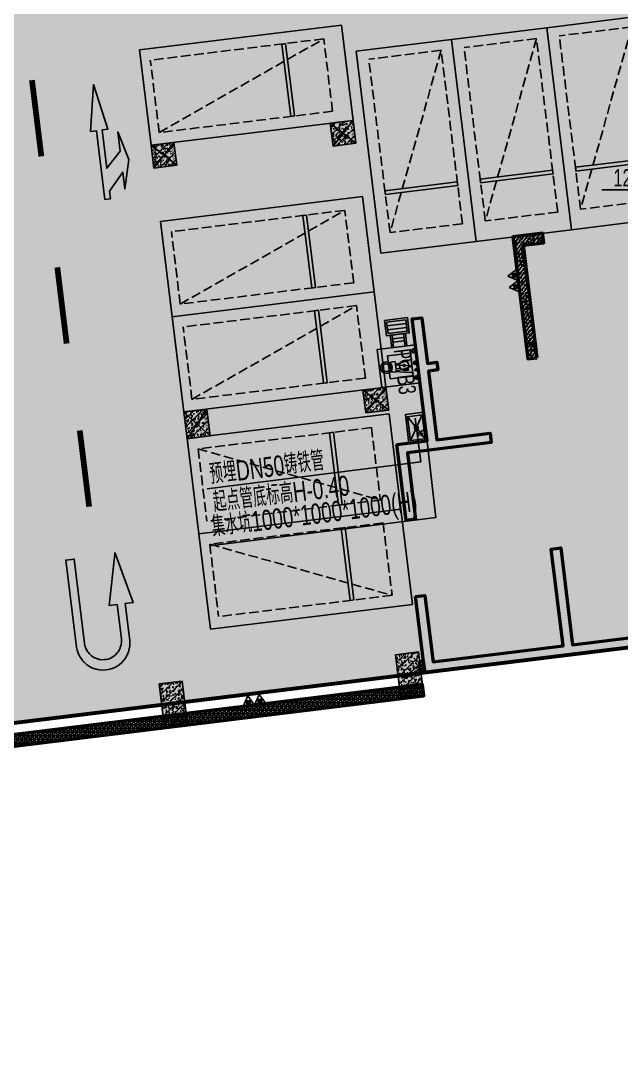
# Model space of a CAD drawing. Extents: x -1338203 to 1886333, y -530034 to 1031844.
# Drawn here: x 831857 to 847502, y -479195 to -452276 of the extents above; entities that cross this region are included whole.
import ezdxf
from ezdxf.enums import TextEntityAlignment as Align

# ---------------------------------------------------------------- set-up
doc = ezdxf.new("R2010")
doc.units = 0
doc.header["$LTSCALE"] = 1000
doc.header["$MEASUREMENT"] = 0
doc.linetypes.add('A-001-平面B2$0$__DASH', pattern=[0.35, 0.25, -0.1])
doc.linetypes.add('负二层集水坑及排水沟$0$负二层集水坑及排水沟$0$CONTINOUS', pattern=[0])
for name, color, linetype in [('0P-EQUIP-CW', 7, 'Continuous'), ('0P-VPIPE-CW', 3, 'Continuous'), ('A-FIRE', 7, 'Continuous'), ('p-a-regular', 5, 'Continuous'), ('S-03-墙柱B2_B1(QB)$0$0S-CW-HATCH', 251, 'Continuous'), ('S-03-墙柱B2_B1(QB)$0$0S-CW-HATCH-UP', 251, 'Continuous'), ('S001南区墙柱$0$0S-CW-HATCH', 251, 'Continuous'), ('S001南区墙柱$0$0S-CW-HATCH-UP', 251, 'Continuous'), ('S001南区墙柱$0$0S-F-WALL-HATCH', 251, 'Continuous'), ('S001南区墙柱$0$0S-F-WALL-HATCH-UP', 251, 'Continuous'), ('S001南区墙柱$0$S001-墙柱B1_1$0$0S-CC-LINE', 52, 'Continuous'), ('S001南区墙柱$0$S001地下一墙柱$0$0S-CC-LINE', 52, 'Continuous'), ('S001南区墙柱$0$S001地下一墙柱$0$0S-CW-HATCH-UP', 251, 'Continuous'), ('中心线', 42, 'Continuous'), ('地面指向箭头', 7, 'Continuous'), ('负二层消火栓$0$负二层消火栓$0$0P-DIM-FH', 3, 'Continuous'), ('负二层消火栓$0$负二层消火栓$1$0P-EQUIP-FH', 7, 'Continuous'), ('负二层集水坑及排水沟$0$负二层集水坑及排水沟$0$0P-A-LEAD', 3, 'Continuous'), ('负二层集水坑及排水沟$0$负二层集水坑及排水沟$0$P001-预留预埋-B1$0$0A-O-FIXT', 6, 'Continuous'), ('负二层集水坑及排水沟$0$负二层集水坑及排水沟$0$P001-预留预埋-B1$0$0P-EQUIP-WW', 7, 'Continuous'), ('负二层集水坑及排水沟$0$负二层集水坑及排水沟$0$P001-预留预埋-B1$0$A-001-平面B1$0$0A-A-HATH', 8, 'Continuous'), ('负二层集水坑及排水沟$0$负二层集水坑及排水沟$0$P001-预留预埋-B1$0$A-001-平面B1$0$0A-P-ROOF-DRAN', 190, 'Continuous'), ('负二层集水坑及排水沟$0$负二层集水坑及排水沟$0$P001-预留预埋-B1$0$P001-预留预埋-B1$0$0P-EQUIP-WW', 7, 'Continuous'), ('负二层集水坑及排水沟$0$负二层集水坑及排水沟$0$给排水设备', 7, '负二层集水坑及排水沟$0$负二层集水坑及排水沟$0$CONTINOUS')]:
    doc.layers.add(name, color=color, linetype=linetype)
doc.layers.add('p-a-regular-narrow', color=7, linetype='Continuous', true_color=0x9600ff)
doc.layers.add('p-a-wall', color=7, linetype='Continuous', lineweight=50)
doc.layers.add('S-03-墙柱B2_B1(QB)$0$0S-CW-LINE', color=7, linetype='Continuous', lineweight=50)
doc.layers.add('p-h-walkable', color=7, linetype='Continuous', lineweight=70, true_color=0xf0f0f0)
doc.layers.add('S001南区墙柱$0$S001-墙柱B1_1$0$0S-A-TIPS', color=10, linetype='Continuous', plot=False)
doc.styles.add('S001南区墙柱$0$S001-墙柱B1_1$0$AAD-S', font='aad-s.shx', dxfattribs={"width": 0.7, "bigfont": 'aad-hztxt.shx'})
doc.styles.add('负二层消火栓$0$负二层消火栓$0$AAD-S', font='aad-s.shx', dxfattribs={"width": 0.7, "bigfont": 'aad-hztxt.shx'})
doc.styles.add('负二层集水坑及排水沟$0$负二层集水坑及排水沟$0$AAD-TXT', font='AAD-TXT.shx', dxfattribs={"width": 0.7, "height": 3, "bigfont": 'AAD-HZTXT.shx'})
doc.styles.add('负二层集水坑及排水沟$0$负二层集水坑及排水沟$0$P001-预留预埋-B1$0$P001-预留预埋-B1$0$AAD-TXT', font='AAD-TXT.shx', dxfattribs={"width": 0.7, "height": 3, "bigfont": 'AAD-HZTXT.shx'})
pattern_1 = [(52.0005, (852771.86, -465668.48), (-59.1012, 46.1741), []), (57.0005, (852771.86, -465668.48), (215.8684, 7.5402), [22.5, -247.5]), (2.0005, (852771.86, -465668.48), (-68.8178, 218.902), [18, -198]), (107.4519, (852789.85, -465667.85), (147.0508, 226.4422), [19.122, -210.3426]), (53.1847, (852764.55, -465608.93), (323.8374, -10.2636), [33.75, -371.25]), (103.636, (852791.54, -465609.78), (242.6914, 324.231), [28.683, -315.514]), (358.1847, (852764.55, -465608.93), (242.691, 324.231), [27, -297]), (28.0005, (852796.15, -465620.16), (192.4583, -98.0603), [22.5, -247.5]), (333.0005, (852796.15, -465620.16), (45.9365, 224.8197), [18, -198]), (78.4519, (852812.2, -465628.33), (238.395, 126.7592), [19.122, -210.3426]), (44.5005, (852771.86, -465668.48), (-8.55096, 99.56825), [0, -195.6, 0, -201, 0, -198.75]), (14.5005, (852771.86, -465668.48), (63.9115, 127.0601), [0, -114.6, 0, -191.1, 0, -75.75]), (334.5005, (852705.46, -465676.63), (159.77753, 12.80233), [0, -75, 0, -234, 0, -310.5]), (324.5005, (852675.69, -465680.29), (169.9914, 51.1309), [0, -97.5, 0, -155.4, 0, -220.5])]
pattern_2 = [(45, (763253.08, -472712.08), (-106.06602, 106.06602), []), (50, (763253.08, -472712.08), (215.17805, -18.82564), [22.5, -247.5]), (355, (763253.08, -472712.08), (-41.6254, 225.65764), [18, -198]), (100.4514, (763271, -472713.64), (173.5528, 206.83186), [19.12206, -210.34263]), (46.1842, (763253.08, -472652.08), (320.1723, -49.6557), [33.75, -371.25]), (96.6356, (763279.76, -472656.2), (280.3988, 292.2354), [28.6831, -315.5139]), (351.1842, (763253.08, -472652.08), (280.3986, 292.2356), [27, -297]), (21, (763283.08, -472667.08), (179.0721, -120.78567), [22.5, -247.5]), (326, (763283.08, -472667.08), (72.9946, 217.545), [18, -198]), (71.4514, (763298, -472677.14), (252.0668, 96.75915), [19.12206, -210.34263]), (37.5, (763253.08, -472712.075), (3.64796, 99.868156), [1.5, -195.6, 1.5, -201, 1.5, -198.75]), (7.5, (763253.08, -472712.08), (78.92086, 118.32351), [1.5, -114.6, 1.5, -191.1, 1.5, -75.75]), (327.5, (763186.18, -472712.075), (160.14673, -6.76646), [1.5, -75, 1.5, -234, 1.5, -310.5]), (317.5, (763156.18, -472712.08), (174.95585, 30.0315), [1.5, -97.5, 1.5, -155.4, 1.5, -220.5])]

# ---------------------------------------------------------------- blocks, each defined once
blk = doc.blocks.new('负二层集水坑及排水沟$0$负二层集水坑及排水沟$0$P001-预留预埋-B1$0$$lvtry$00000191')
at = {"color": 0}
for p, q in [((-250, -50, 0), (-39, -219, 0)), ((39, -219, 0), (250, -50, 0)), ((-250, -450, 0), (-39, -281, 0)), ((39, -281, 0), (250, -450, 0))]:
    blk.add_line(p, q, dxfattribs=at)
at = {"color": 0, "elevation": 0}
for points in [[(300, -500), (300, 0), (-300, 0), (-300, -500)], [(250, -450), (250, -50), (-250, -50), (-250, -450)]]:
    blk.add_lwpolyline(points, close=True, dxfattribs=at)
at = {"color": 0}
blk.add_circle((0, -250, 0), 50, dxfattribs=at)
for p in [(0, -50, 0), (0, -250, 0)]:
    blk.add_point(p, dxfattribs=at)
blk = doc.blocks.new('负二层集水坑及排水沟$0$负二层集水坑及排水沟$0$P001-预留预埋-B1$0$EREF')
at = {"layer": '负二层集水坑及排水沟$0$负二层集水坑及排水沟$0$P001-预留预埋-B1$0$P001-预留预埋-B1$0$0P-EQUIP-WW'}
for p, q in [((81767, 163905), (81733, 163939)), ((81777, 163917), (81745, 163949)), ((81104, 163835), (81104, 163235)), ((81704, 163835), (81104, 163835)), ((81274, 163735), (81337, 163735)), ((81274, 163735), (81274, 163719)), ((81274, 163719), (81317, 163719)), ((81274, 163706), (81306, 163706)), ((81274, 163706), (81274, 163615)), ((81471, 163735), (81534, 163735)), ((81491, 163719), (81534, 163719)), ((81502, 163706), (81534, 163706)), ((81534, 163735), (81534, 163719)), ((81534, 163706), (81534, 163615)), ((81704, 163235), (81704, 163835)), ((81748, 163902), (81730, 163920)), ((81270, 163416), (81538, 163416)), ((81270, 163416), (81270, 163295)), ((81274, 163615), (81285, 163615)), ((81345, 163529), (81345, 163416)), ((81463, 163529), (81463, 163416)), ((81523, 163615), (81534, 163615)), ((81538, 163416), (81538, 163295)), ((81104, 163235), (81704, 163235)), ((81270, 163295), (81538, 163295)), ((81328, 163289), (81480, 163289)), ((81328, 163289), (81328, 163280)), ((81328, 163280), (81480, 163280)), ((81345, 163295), (81345, 163289)), ((81345, 163280), (81345, 163252)), ((81463, 163295), (81463, 163289)), ((81463, 163280), (81463, 163252)), ((81480, 163289), (81480, 163280))]:
    blk.add_line(p, q, dxfattribs=at)
blk.add_lwpolyline([(80904, 163992), (80904, 162992), (81904, 162992), (81904, 163992)], close=True, dxfattribs=at)
for centre, radius in [((81054, 163926), 50), ((81054, 163926), 35), ((81369, 163926), 40), ((81369, 163926), 25), ((81554, 163926), 25), ((81554, 163926), 15), ((81754, 163926), 50), ((81754, 163926), 25), ((81404, 163635), 121), ((81404, 163635), 27), ((81404, 163170), 151), ((81404, 163170), 102)]:
    blk.add_circle(centre, radius, dxfattribs=at)
at = {"layer": '负二层集水坑及排水沟$0$负二层集水坑及排水沟$0$P001-预留预埋-B1$0$P001-预留预埋-B1$0$0P-EQUIP-WW', "style": '负二层集水坑及排水沟$0$负二层集水坑及排水沟$0$P001-预留预埋-B1$0$P001-预留预埋-B1$0$AAD-TXT', "width": 0.7}
blk.add_text('PWB3', height=450, dxfattribs=at).set_placement((80962, 163414, 3000))
blk = doc.blocks.new('负二层集水坑及排水沟$0$负二层集水坑及排水沟$0$A$C2D5B4FF3')
at = {"layer": '负二层集水坑及排水沟$0$负二层集水坑及排水沟$0$P001-预留预埋-B1$0$A-001-平面B1$0$0A-A-HATH'}
h = blk.add_hatch(dxfattribs=at)
h.set_pattern_fill('STEEL', color=256, scale=150, angle=495)
h.set_pattern_definition([(180, (-208180, -40365.8), (-2e-05, -238.125), []), (180, (-208264.19, -40450), (-2e-05, -238.125), [])])
h.paths.add_polyline_path([(50, 328), (350, 328), (350, 0), (50, 0)])
at = {"layer": '负二层集水坑及排水沟$0$负二层集水坑及排水沟$0$P001-预留预埋-B1$0$0P-EQUIP-WW'}
for p, q in [((450, 578), (-50, 578)), ((450, 478), (-50, 478))]:
    blk.add_line(p, q, dxfattribs=at)
for points in [[(-100, 728), (500, 728), (500, 328), (-100, 328)], [(-50, 678), (450, 678), (450, 378), (-50, 378)]]:
    blk.add_lwpolyline(points, close=True, dxfattribs=at)
at = {"layer": '负二层集水坑及排水沟$0$负二层集水坑及排水沟$0$P001-预留预埋-B1$0$A-001-平面B1$0$0A-P-ROOF-DRAN'}
for points in [[(0, 0), (0, 328), (400, 328), (400, 0)], [(50, 328), (350, 328), (350, 0), (50, 0)]]:
    blk.add_lwpolyline(points, close=True, dxfattribs=at)
blk = doc.blocks.new('负二层集水坑及排水沟')
at = {"layer": '负二层集水坑及排水沟$0$负二层集水坑及排水沟$0$0P-A-LEAD'}
for p, q in [((75963, -298645), (76304, -301606)), ((75766, -299013), (75910, -300158)), ((75910, -300158), (70353, -300856)), ((76304, -301606), (70421, -302345))]:
    blk.add_line(p, q, dxfattribs=at)
at = {"ltscale": 0.002, "rotation": 7.001870373933745}
blk.add_blockref('负二层集水坑及排水沟$0$负二层集水坑及排水沟$0$A$C2D5B4FF3', (75156, -297183), dxfattribs=at)
at = {"layer": '负二层集水坑及排水沟$0$负二层集水坑及排水沟$0$P001-预留预埋-B1$0$0A-O-FIXT', "xscale": -1.250000000000003, "yscale": 0.9600000000000016, "rotation": 97.00140629676811}
blk.add_blockref('负二层集水坑及排水沟$0$负二层集水坑及排水沟$0$P001-预留预埋-B1$0$$lvtry$00000191', (75559, -299294, 83050), dxfattribs=at)
at = {"layer": '负二层集水坑及排水沟$0$负二层集水坑及排水沟$0$给排水设备', "rotation": 277.001406278641}
blk.add_blockref('负二层集水坑及排水沟$0$负二层集水坑及排水沟$0$P001-预留预埋-B1$0$EREF', (-96858, -236796), dxfattribs=at)
at = {"layer": '负二层集水坑及排水沟$0$负二层集水坑及排水沟$0$0P-A-LEAD', "color": 7, "style": '负二层集水坑及排水沟$0$负二层集水坑及排水沟$0$AAD-TXT', "width": 0.7}
for s, p in [('预埋DN50铸铁管', (70444, -300739)), ('起点管底标高H-0.40', (70536, -301468)), ('集水坑1000*1000*1000(H)', (70497, -302106))]:
    blk.add_text(s, height=525, rotation=7.1664, dxfattribs=at).set_placement(p)
blk = doc.blocks.new('负二层消火栓$0$负二层消火栓$1$$TwtSys$00000546')
h = blk.add_hatch()
h.set_pattern_fill('ANSI31', color=256, scale=200, style=0)
h.set_pattern_definition([(45, (-38543.802, -6670.83), (-17.67767, 17.67767), [])])
h.paths.add_polyline_path([(-65, 174), (65, 174), (65, 44), (-65, 44)])
for points in [[(0, 344), (-198, 0), (198, 0)], [(-65, 174), (65, 174), (65, 44), (-65, 44)]]:
    blk.add_lwpolyline(points, close=True)
blk = doc.blocks.new('负二层消火栓')
at = {"layer": '负二层消火栓$0$负二层消火栓$0$0P-DIM-FH'}
blk.add_line((80629, -293071, 83050), (82975, -293071, 83050), dxfattribs=at)
at = {"layer": '负二层消火栓$0$负二层消火栓$1$0P-EQUIP-FH', "xscale": -0.7500000000000001, "yscale": 0.7500000000000001, "zscale": 0.7500000000000001}
for p, rotation in [((78432, -295288, 83050), 96.99853798061051), ((78468, -295583, 83050), 96.99853798061051), ((71436, -306506), 6.998537980610502), ((71731, -306469), 6.998537980610502)]:
    blk.add_blockref('负二层消火栓$0$负二层消火栓$1$$TwtSys$00000546', p, dxfattribs=dict(at, rotation=rotation))
at = {"layer": '负二层消火栓$0$负二层消火栓$0$0P-DIM-FH', "color": 7, "style": '负二层消火栓$0$负二层消火栓$0$AAD-S', "width": 0.7}
blk.add_text('12-XHL-8', height=450, dxfattribs=at).set_placement((80934, -292981, 83050))
blk = doc.blocks.new('$TwtSys$00000320')
at = {"const_width": 20}
for points in [[(0, 0), (0, -121)], [(-37, -83), (37, -83)]]:
    blk.add_lwpolyline(points, dxfattribs=at)
blk = doc.blocks.new('A$Ca805bf96')
at = {"layer": '0P-VPIPE-CW', "linetype": 'Continuous'}
blk.add_circle((75982, -299411), 75, dxfattribs=at)
at = {"layer": '0P-EQUIP-CW', "xscale": 1.5, "yscale": -1.5, "zscale": 1.5, "rotation": 98.93300504200091}
blk.add_blockref('$TwtSys$00000320', (75982, -299411), dxfattribs=at)
blk.add_blockref('$TwtSys$00000320', (75982, -299411), dxfattribs=at)
blk = doc.blocks.new('2-13')
blk.add_blockref('A$Ca805bf96', (766365, -163611))
blk = doc.blocks.new('JTDT')
at = {"layer": 'A-FIRE'}
h = blk.add_hatch(color=251, dxfattribs=at)
h.dxf.hatch_style = 1
h.paths.add_polyline_path([(189165, 82916), (189162, 82988), (189159, 82988), (189147, 83060), (189144, 83075), (189126, 83123), (189114, 83162), (189105, 83180), (189081, 83230), (189072, 83245), (189057, 83269), (189036, 83299), (189024, 83317), (189021, 83320), (189021, 83323), (188961, 83389), (188893, 83449), (188818, 83500), (188734, 83542), (188650, 83571), (188561, 83586), (188468, 83592), (188378, 83586), (188288, 83571), (188202, 83542), (188118, 83500), (188043, 83449), (187974, 83389), (187915, 83323), (187915, 83320), (187912, 83317), (187900, 83299), (187882, 83269), (187864, 83245), (187858, 83230), (187831, 83180), (187822, 83162), (187810, 83123), (187795, 83075), (187789, 83060), (187777, 82988), (187771, 82916), (187771, 82895), (187771, 82839), (187771, 81938), (187559, 81938), (187559, 81935), (187867, 80625), (187876, 80592), (187882, 80625), (188190, 81935), (187983, 81935), (187983, 81938), (187983, 82839), (187986, 82895), (187989, 82916), (188007, 82988), (188037, 83060), (188046, 83075), (188076, 83123), (188109, 83162), (188124, 83180), (188184, 83230), (188205, 83245), (188247, 83269), (188318, 83299), (188390, 83317), (188441, 83320), (188468, 83323), (188492, 83320), (188543, 83317), (188615, 83299), (188686, 83269), (188728, 83245), (188749, 83230), (188809, 83180), (188824, 83162), (188857, 83123), (188887, 83075), (188896, 83060), (188926, 82988), (188944, 82916), (188947, 82895), (188949, 82839), (188949, 80625), (189168, 80625), (189168, 82839), (189168, 82895)])
at = {"layer": '地面指向箭头', "color": 251, "linetype": 'Continuous'}
blk.add_lwpolyline([(189165, 82916), (189162, 82988), (189159, 82988), (189147, 83060), (189144, 83075), (189126, 83123), (189114, 83162), (189105, 83180), (189081, 83230), (189072, 83245), (189057, 83269), (189036, 83299), (189024, 83317), (189021, 83320), (189021, 83323), (188961, 83389), (188893, 83449), (188818, 83500), (188734, 83542), (188650, 83571), (188561, 83586), (188468, 83592), (188378, 83586), (188288, 83571), (188202, 83542), (188118, 83500), (188043, 83449), (187974, 83389), (187915, 83323), (187915, 83320), (187912, 83317), (187900, 83299), (187882, 83269), (187864, 83245), (187858, 83230), (187831, 83180), (187822, 83162), (187810, 83123), (187795, 83075), (187789, 83060), (187777, 82988), (187771, 82916), (187771, 82895), (187771, 82839), (187771, 81938), (187559, 81938), (187559, 81935), (187867, 80625), (187876, 80592), (187882, 80625), (188190, 81935), (187983, 81935), (187983, 81938), (187983, 82839), (187986, 82895), (187989, 82916), (188007, 82988), (188037, 83060), (188046, 83075), (188076, 83123), (188109, 83162), (188124, 83180), (188184, 83230), (188205, 83245), (188247, 83269), (188318, 83299), (188390, 83317), (188441, 83320), (188468, 83323), (188492, 83320), (188543, 83317), (188615, 83299), (188686, 83269), (188728, 83245), (188749, 83230), (188809, 83180), (188824, 83162), (188857, 83123), (188887, 83075), (188896, 83060), (188926, 82988), (188944, 82916), (188947, 82895), (188949, 82839), (188949, 80625), (189168, 80625), (189168, 82839), (189168, 82895), (189165, 82916)], dxfattribs=at)
blk = doc.blocks.new('直行右转或左转')
at = {"layer": '地面指向箭头'}
blk.add_hatch(color=251, dxfattribs=at).paths.add_polyline_path([(3219528, 2452519), (3218327, 2452294), (3218327, 2452444), (3217325, 2452444), (3217726, 2452044), (3218227, 2452044), (3217476, 2451843), (3216725, 2452044), (3217175, 2452044), (3216725, 2452444), (3216524, 2452444), (3216524, 2452594), (3218327, 2452594), (3218327, 2452745)])
at = {"layer": '地面指向箭头', "color": 251}
blk.add_lwpolyline([(3216725, 2452044), (3217175, 2452044), (3216725, 2452044), (3217476, 2451843), (3218227, 2452044), (3217726, 2452044), (3217325, 2452444), (3218327, 2452444), (3218327, 2452294), (3219528, 2452519), (3218327, 2452745), (3218327, 2452594), (3216524, 2452594), (3216524, 2452444), (3216725, 2452444), (3217175, 2452044)], dxfattribs=at)
blk = doc.blocks.new('A$C3d42903c')
at = {"layer": '中心线', "color": 251, "const_width": 150}
for points in [[(419749, 73429), (419505, 75414)], [(420408, 68554), (420165, 70539)], [(420994, 64305), (420750, 66290)]]:
    blk.add_lwpolyline(points, dxfattribs=at)
at = {"layer": '地面指向箭头', "color": 251, "linetype": 'Continuous', "rotation": 97.00675878725858}
blk.add_blockref('直行右转或左转', (3248051, -2821011), dxfattribs=at)
at = {"layer": '地面指向箭头', "color": 251, "rotation": 186.9999963989622}
blk.add_blockref('JTDT', (598319, 165992), dxfattribs=at)
blk = doc.blocks.new('S001南区墙柱$0$AAD_BLOCK_20230215094917040')
at = {"layer": 'S001南区墙柱$0$0S-CW-HATCH'}
h = blk.add_hatch(color=256, dxfattribs=at)
h.dxf.hatch_style = 1
h.paths.add_polyline_path([(683, 75), (595, 769), (0, 695), (87, 0)])
at = {"layer": 'S001南区墙柱$0$0S-CW-HATCH-UP'}
h = blk.add_hatch(dxfattribs=at)
h.set_pattern_fill('钢筋混凝土', color=256, scale=30, pattern_type=2)
h.set_pattern_definition([(45, (-72854.58, -9549.2), (-106.06602, 106.06602), []), (50, (-72854.58, -9549.2), (215.17805, -18.82564), [22.5, -247.5]), (355, (-72854.58, -9549.2), (-41.6254, 225.65764), [18, -198]), (100.4514, (-72836.65, -9550.77), (173.5528, 206.83186), [19.12206, -210.34263]), (46.1842, (-72854.58, -9489.2), (320.1723, -49.6557), [33.75, -371.25]), (96.6356, (-72827.9, -9493.34), (280.3988, 292.2354), [28.6831, -315.5139]), (351.1842, (-72854.6, -9489.2), (280.3986, 292.2356), [27, -297]), (21, (-72824.58, -9504.2), (179.0721, -120.78567), [22.5, -247.5]), (326, (-72824.58, -9504.2), (72.9946, 217.545), [18, -198]), (71.4514, (-72809.66, -9514.26), (252.0668, 96.75915), [19.12206, -210.34263]), (37.5, (-72854.58, -9549.2), (3.64796, 99.86816), [1.5, -195.6, 1.5, -201, 1.5, -198.75]), (7.5, (-72854.58, -9549.2), (78.92086, 118.32351), [1.5, -114.6, 1.5, -191.1, 1.5, -75.75]), (327.5, (-72921.48, -9549.2), (160.14673, -6.76646), [1.5, -75, 1.5, -234, 1.5, -310.5]), (317.5, (-72951.48, -9549.2), (174.95585, 30.0315), [1.5, -97.5, 1.5, -155.4, 1.5, -220.5])])
h.paths.add_polyline_path([(683, 75), (595, 769), (0, 695), (87, 0)])
at = {"layer": 'S001南区墙柱$0$S001-墙柱B1_1$0$0S-A-TIPS'}
for p, q in [((0, 695), (683, 75)), ((87, 0), (595, 769))]:
    blk.add_line(p, q, dxfattribs=at)
at = {"layer": 'S001南区墙柱$0$S001-墙柱B1_1$0$0S-CC-LINE'}
blk.add_lwpolyline([(683, 75), (595, 769), (0, 695), (87, 0)], close=True, dxfattribs=at)
at = {"layer": 'S001南区墙柱$0$S001-墙柱B1_1$0$0S-A-TIPS', "style": 'S001南区墙柱$0$S001-墙柱B1_1$0$AAD-S', "width": 0.7}
blk.add_text('600x700', height=75, rotation=97.1664, dxfattribs=at).set_placement((593, 414), align=Align.MIDDLE_CENTER)
blk = doc.blocks.new('S001南区墙柱$0$AAD_BLOCK_20230215094838514')
at = {"layer": 'S001南区墙柱$0$0S-CW-HATCH'}
h = blk.add_hatch(color=256, dxfattribs=at)
h.dxf.hatch_style = 1
h.paths.add_polyline_path([(670, 75), (595, 670), (0, 595), (75, 0)])
at = {"layer": 'S001南区墙柱$0$0S-CW-HATCH-UP'}
h = blk.add_hatch(dxfattribs=at)
h.set_pattern_fill('钢筋混凝土', color=256, scale=30, pattern_type=2)
h.set_pattern_definition([(45, (-61837.17, -8295.53), (-106.066, 106.066), []), (50, (-61837.17, -8295.53), (215.17805, -18.82564), [22.5, -247.5]), (355, (-61837.17, -8295.53), (-41.6254, 225.65764), [18, -198]), (100.4514, (-61819.24, -8297.1), (173.5528, 206.83186), [19.12206, -210.3426]), (46.1842, (-61837.17, -8235.53), (320.1723, -49.6557), [33.75, -371.25]), (96.6356, (-61810.5, -8239.66), (280.3988, 292.2354), [28.6831, -315.5139]), (351.1842, (-61837.17, -8235.53), (280.3986, 292.2356), [27, -297]), (21, (-61807.17, -8250.53), (179.0721, -120.78567), [22.5, -247.5]), (326, (-61807.17, -8250.53), (72.9946, 217.545), [18, -198]), (71.4514, (-61792.24, -8260.6), (252.0668, 96.75915), [19.12206, -210.3426]), (37.5, (-61837.17, -8295.525), (3.64796, 99.86816), [1.5, -195.6, 1.5, -201, 1.5, -198.75]), (7.5, (-61837.17, -8295.53), (78.92086, 118.32351), [1.5, -114.6, 1.5, -191.1, 1.5, -75.75]), (327.5, (-61904.07, -8295.525), (160.14673, -6.76646), [1.5, -75, 1.5, -234, 1.5, -310.5]), (317.5, (-61934.07, -8295.53), (174.95585, 30.0315), [1.5, -97.5, 1.5, -155.4, 1.5, -220.5])])
h.paths.add_polyline_path([(670, 75), (595, 670), (0, 595), (75, 0)])
at = {"layer": 'S001南区墙柱$0$S001-墙柱B1_1$0$0S-A-TIPS'}
for p, q in [((0, 595), (670, 75)), ((75, 0), (595, 670))]:
    blk.add_line(p, q, dxfattribs=at)
at = {"layer": 'S001南区墙柱$0$S001-墙柱B1_1$0$0S-CC-LINE'}
blk.add_lwpolyline([(670, 75), (595, 670), (0, 595), (75, 0)], close=True, dxfattribs=at)
at = {"layer": 'S001南区墙柱$0$S001-墙柱B1_1$0$0S-A-TIPS', "style": 'S001南区墙柱$0$S001-墙柱B1_1$0$AAD-S', "width": 0.7}
blk.add_text('600x600', height=75, rotation=97.1664, dxfattribs=at).set_placement((589, 368), align=Align.MIDDLE_CENTER)

msp = doc.modelspace()

# ---------------------------------------------------------------- hatches: boundary and pattern name
at = {"layer": 'p-h-walkable', "ltscale": 0.002}
h = msp.add_hatch(color=256, dxfattribs=at)
h.dxf.hatch_style = 1
h.paths.add_polyline_path([(728556.4, -320761.3), (728556.4, -348211.5), (746356.3, -348211.5), (750916.3, -338175), (842896.3, -338175), (843211.3, -349155), (839116.3, -349155), (839116.3, -377051.5), (864906.4, -377051.5), (864906.4, -390806.6), (875856.3, -395571.5), (875856.3, -404751.5), (834560.3, -404751.5), (839142.7, -442064.3), (869465.2, -438340.4), (871163.2, -452166.5), (873704.1, -451854.5), (877328.6, -464960.4), (761876, -479139.1), (761132.9, -468418.3), (764950.6, -465209), (763252.8, -451384.3), (799242.4, -446964.4), (793807.3, -404751.5), (750756.3, -404751.5), (751556.3, -388855), (648066.6, -388604.4), (648066.6, -380374.4), (641016.6, -380374.4), (641512.3, -365348.2), (660006.6, -364574.4), (660306.6, -340846.8), (656406.6, -340846.8), (656406.6, -336396.8), (656656.4, -340532.4), (656406.4, -332417.4), (712156.4, -332417.4), (712080.9, -320761.3)])
at = {"layer": 'S-03-墙柱B2_B1(QB)$0$0S-CW-HATCH'}
h = msp.add_hatch(color=256, dxfattribs=at)
h.dxf.hatch_style = 1
h.paths.add_polyline_path([(845313.7, -461053.1), (844954.2, -458125), (845480.3, -458060.4), (845449.8, -457812.3), (844675.6, -457907.4), (845065.6, -461083.5)])
h = msp.add_hatch(color=256, dxfattribs=at)
h.dxf.hatch_style = 1
h.paths.add_polyline_path([(841652.3, -463316.2), (842446.3, -463218.7), (842056.3, -460042.5), (842304.4, -460012.1), (842450.7, -461203.1), (842698.8, -461172.6), (842723.2, -461371.2), (842475.1, -461401.6), (842694.4, -463188.2), (844084, -463017.6), (844114.5, -463265.7), (841930.9, -463533.8), (842143, -465261), (841894.8, -465291.5)])
h = msp.add_hatch(color=256, dxfattribs=at)
h.dxf.hatch_style = 1
h.paths.add_polyline_path([(842138.6, -467276.4), (842386.7, -467246), (842598.8, -468973), (845983.3, -468557.4), (845673.8, -466036.3), (845921.9, -466005.9), (846231.5, -468526.9), (849884.1, -468078.4), (849379.5, -463969.3), (849627.6, -463938.8), (850284.5, -469288.6), (850036.4, -469319.1), (849914.5, -468326.5), (842381.1, -469251.6)])
at = {"layer": 'S-03-墙柱B2_B1(QB)$0$0S-CW-HATCH-UP'}
h = msp.add_hatch(dxfattribs=at)
h.set_pattern_fill('钢筋混凝土', color=256, scale=30, angle=7.0005)
h.set_pattern_definition(pattern_1)
h.paths.add_polyline_path([(845313.7, -461053.1), (844954.2, -458125), (845480.3, -458060.4), (845449.8, -457812.3), (844675.6, -457907.4), (845065.6, -461083.5)])
h = msp.add_hatch(dxfattribs=at)
h.set_pattern_fill('钢筋混凝土', color=256, scale=30, angle=7.0005)
h.set_pattern_definition(pattern_1)
h.paths.add_polyline_path([(841652.3, -463316.2), (842446.3, -463218.7), (842056.3, -460042.5), (842304.4, -460012.1), (842450.7, -461203.1), (842698.8, -461172.6), (842723.2, -461371.2), (842475.1, -461401.6), (842694.4, -463188.2), (844084, -463017.6), (844114.5, -463265.7), (841930.9, -463533.8), (842143, -465261), (841894.8, -465291.5)])
h = msp.add_hatch(dxfattribs=at)
h.set_pattern_fill('钢筋混凝土', color=256, scale=30, angle=7.0005)
h.set_pattern_definition([(52.0005, (841018.82, -469960.75), (-59.1012, 46.1741), []), (57.0005, (841018.82, -469960.75), (215.8684, 7.5402), [22.5, -247.5]), (2.0005, (841018.82, -469960.75), (-68.8178, 218.902), [18, -198]), (107.452, (841036.8, -469960.12), (147.0508, 226.4422), [19.122, -210.3426]), (53.1847, (841011.5, -469901.2), (323.8374, -10.2636), [33.75, -371.25]), (103.636, (841038.5, -469902.05), (242.691, 324.231), [28.683, -315.514]), (358.1847, (841011.5, -469901.2), (242.691, 324.231), [27, -297]), (28.0005, (841043.11, -469912.43), (192.4583, -98.0603), [22.5, -247.5]), (333.0005, (841043.1, -469912.43), (45.9365, 224.8197), [18, -198]), (78.452, (841059.15, -469920.6), (238.395, 126.7592), [19.122, -210.3426]), (44.5005, (841018.82, -469960.75), (-8.55096, 99.56825), [0, -195.6, 0, -201, 0, -198.75]), (14.5005, (841018.82, -469960.75), (63.9115, 127.0601), [0, -114.6, 0, -191.1, 0, -75.75]), (334.5005, (840952.42, -469968.906), (159.77753, 12.80233), [0, -75, 0, -234, 0, -310.5]), (324.5005, (840922.64, -469972.56), (169.9914, 51.1309), [0, -97.5, 0, -155.4, 0, -220.5])])
h.paths.add_polyline_path([(842138.6, -467276.4), (842386.7, -467246), (842598.8, -468973), (845983.3, -468557.4), (845673.8, -466036.3), (845921.9, -466005.9), (846231.5, -468526.9), (849884.1, -468078.4), (849379.5, -463969.3), (849627.6, -463938.8), (850284.5, -469288.6), (850036.4, -469319.1), (849914.5, -468326.5), (842381.1, -469251.6)])
at = {"layer": 'S001南区墙柱$0$0S-CW-HATCH'}
h = msp.add_hatch(color=256, dxfattribs=at)
h.dxf.hatch_style = 1
h.paths.add_polyline_path([(841619.1, -468790.4), (841759.4, -469932.6), (842354.9, -469859.5), (842214.6, -468717.3)])
h = msp.add_hatch(color=256, dxfattribs=at)
h.dxf.hatch_style = 1
h.paths.add_polyline_path([(835465.4, -469546.2), (835605.7, -470688.3), (836201.2, -470615.2), (836061, -469473)])
at = {"layer": 'S001南区墙柱$0$0S-CW-HATCH-UP'}
h = msp.add_hatch(dxfattribs=at)
h.set_pattern_fill('钢筋混凝土', color=256, scale=30, pattern_type=2)
h.set_pattern_definition(pattern_2)
h.paths.add_polyline_path([(841619.1, -468790.4), (841759.4, -469932.6), (842354.9, -469859.5), (842214.6, -468717.3)])
h = msp.add_hatch(dxfattribs=at)
h.set_pattern_fill('钢筋混凝土', color=256, scale=30, pattern_type=2)
h.set_pattern_definition(pattern_2)
h.paths.add_polyline_path([(835465.4, -469546.2), (835605.7, -470688.3), (836201.2, -470615.2), (836061, -469473)])
at = {"layer": 'S001南区墙柱$0$0S-F-WALL-HATCH'}
h = msp.add_hatch(color=256, dxfattribs=at)
h.dxf.hatch_style = 1
h.paths.add_polyline_path([(819129.5, -472712.1), (842355, -469859.8), (842319.4, -469569.8), (842318.4, -469561.7), (819092.9, -472414)])
at = {"layer": 'S001南区墙柱$0$0S-F-WALL-HATCH-UP'}
h = msp.add_hatch(dxfattribs=at)
h.set_pattern_fill('NET3', color=256, scale=30)
h.set_pattern_definition([(0, (763253.08, -472712.08), (0, 95.25), []), (60, (763253.08, -472712.08), (-82.48892, 47.625), []), (120, (763253.08, -472712.08), (-82.48892, -47.625), [])])
h.paths.add_polyline_path([(819129.5, -472712.1), (842355, -469859.8), (842319.4, -469569.8), (842318.4, -469561.7), (819092.9, -472414)])
at = {"layer": 'S001南区墙柱$0$S001地下一墙柱$0$0S-CW-HATCH-UP', "ltscale": 0.002}
h = msp.add_hatch(dxfattribs=at)
h.set_pattern_fill('钢筋混凝土', color=256, scale=30)
h.set_pattern_definition([(45, (0.0005, -470500), (-53.0330086, 53.0330086), []), (50, (0.0005, -470500), (215.178055, -18.82564), [22.5, -247.5]), (355, (0.0005, -470500), (-41.6254, 225.65764), [18, -198]), (100.4514, (17.93, -470501.57), (173.552815, 206.831863), [19.122057, -210.342634]), (46.1842, (0.0005, -470440), (320.172315, -49.655704), [33.75, -371.25]), (96.6356, (26.68, -470444.14), (280.39881, 292.23536), [28.68309, -315.5139]), (351.1842, (0.0005, -470440), (280.39858, 292.23558), [27, -297]), (21, (30, -470455), (179.072116, -120.785667), [22.5, -247.5]), (326, (30, -470455), (72.9946, 217.545014), [18, -198]), (71.4514, (44.92, -470465.07), (252.06679, 96.75915), [19.122057, -210.342634]), (37.5, (0.0005, -470500), (3.6479566, 99.868156), [0, -195.6, 0, -201, 0, -198.75]), (7.5, (0.0005, -470500), (78.920861, 118.323514), [0, -114.6, 0, -191.1, 0, -75.75]), (327.5, (-66.9, -470500), (160.146731, -6.7664615), [0, -75, 0, -234, 0, -310.5]), (317.5, (-96.9, -470500), (174.95585, 30.031495), [0, -97.5, 0, -155.4, 0, -220.5])])
h.paths.add_polyline_path([(842245.3, -468966.2), (842344.6, -468954), (842381.1, -469251.7), (842281.9, -469263.9)])

# ---------------------------------------------------------------- linework, layer by layer
for p, q in [((848039.5, -452154.2), (845558.1, -452458.7)), ((840209.5, -452390.8), (834949.1, -453037.3)), ((840514.5, -454872.1), (840209.5, -452390.8)), ((845558.2, -452459), (843076.8, -452763.5)), ((846203.7, -457719.3), (845558.1, -452458.7)), ((846203.7, -457719.5), (845558.2, -452459)), ((843076.8, -452763.7), (840595.4, -453068.2)), ((843722.3, -458024), (843076.8, -452763.5)), ((843722.3, -458024.2), (843076.8, -452763.7)), ((835254, -455518.7), (834949.1, -453037.3)), ((841240.9, -458328.7), (840595.4, -453068.2)), ((840514.5, -454872.1), (835254, -455518.7)), ((840758, -456857.1), (835497.6, -457503.6)), ((841063, -459338.4), (840758, -456857.1)), ((835802.5, -459985), (835497.6, -457503.6)), ((848685, -457414.8), (846203.7, -457719.3)), ((846203.7, -457719.5), (843722.3, -458024)), ((843722.3, -458024.2), (841240.9, -458328.7)), ((841062.7, -459338.5), (835802.3, -459985)), ((841063, -459338.4), (835802.5, -459985)), ((841367.7, -461819.8), (841062.7, -459338.5)), ((836107.3, -462466.3), (835802.3, -459985)), ((841367.7, -461819.8), (836107.3, -462466.3)), ((841453.1, -462515.3), (836192.6, -463160.9)), ((841453.1, -462515.3), (841757.6, -464996.7)), ((836192.6, -463160.9), (836497.1, -465642.2)), ((841757.6, -464996.7), (836497.1, -465642.2)), ((841757.8, -464996.7), (836497.3, -465642.2)), ((841757.8, -464996.7), (842062.3, -467478.1)), ((836497.3, -465642.2), (836801.8, -468123.6)), ((842062.3, -467478.1), (836801.8, -468123.6))]:
    msp.add_line(p, q)
at = {"linetype": 'A-001-平面B2$0$__DASH'}
for p, q in [((847772.2, -452438.9), (845886.3, -452670.3)), ((839749.8, -452749.5), (835233.8, -453304.6)), ((839981.6, -454635.4), (839749.8, -452749.5)), ((845290.8, -452743.6), (843405, -452975.1)), ((845845, -457259.8), (845290.8, -452743.6)), ((846440.5, -457186.5), (845886.3, -452670.3)), ((843959.2, -457491.2), (843405, -452975.1)), ((835465.6, -455190.4), (835233.8, -453304.6)), ((842809.5, -453048.4), (840923.6, -453279.8)), ((841477.8, -457795.9), (840923.6, -453279.8)), ((843363.7, -457564.5), (842809.5, -453048.4)), ((839981.6, -454635.4), (835465.6, -455190.4)), ((848326.4, -456955), (846440.5, -457186.5)), ((840298.3, -457215.9), (835782.3, -457770.9)), ((840530.1, -459101.7), (840298.3, -457215.9)), ((845845, -457259.8), (843959.2, -457491.2)), ((843363.7, -457564.5), (841477.8, -457795.9)), ((836014.1, -459656.7), (835782.3, -457770.9)), ((840530.1, -459101.7), (836014.1, -459656.7)), ((840603.1, -459697.2), (836087, -460252.3)), ((840834.8, -461583), (840603.1, -459697.2)), ((836318.8, -462138.1), (836087, -460252.3)), ((840834.8, -461583), (836318.8, -462138.1)), ((840993.4, -462874), (836477.2, -463428.2)), ((840993.4, -462874), (841224.8, -464759.8)), ((836477.2, -463428.2), (836708.7, -465314)), ((841224.8, -464759.8), (836708.7, -465314)), ((841298.1, -465355.3), (836782, -465909.5)), ((841298.1, -465355.3), (841529.5, -467241.2)), ((836782, -465909.5), (837013.4, -467795.4)), ((841529.5, -467241.2), (837013.4, -467795.4))]:
    msp.add_line(p, q, dxfattribs=at)
for points in [[(847772.2, -452438.9), (846440.5, -457186.5)], [(835465.6, -455190.4), (839749.8, -452749.5)], [(845290.8, -452743.6), (843959.2, -457491.2)], [(842809.5, -453048.4), (841477.8, -457795.9)], [(836014.1, -459656.7), (840298.3, -457215.9)], [(836318.8, -462138.1), (840603.1, -459697.2)], [(836477.2, -463428.2), (841224.8, -464759.8)], [(836782, -465909.5), (841529.5, -467241.2)]]:
    msp.add_lwpolyline(points, dxfattribs=at)
for points in [[(838757.3, -452871.5), (838989.1, -454757.3), (838889.8, -454769.5), (838658, -452883.7)], [(846318.7, -456193.9), (848204.6, -455962.5), (848192.4, -455863.2), (846306.5, -456094.6)], [(843837.4, -456498.6), (845723.2, -456267.2), (845711, -456168), (843825.2, -456399.4)], [(841356, -456803.4), (843241.9, -456572), (843229.7, -456472.7), (841343.8, -456704.1)], [(839305.8, -457337.9), (839537.6, -459223.7), (839438.3, -459235.9), (839206.5, -457350.1)], [(839610.5, -459819.2), (839842.3, -461705), (839743, -461717.2), (839511.3, -459831.4)], [(840232.2, -464881.6), (840000.8, -462995.8), (839901.6, -463008), (840133, -464893.8)], [(840537, -467363), (840305.6, -465477.1), (840206.3, -465489.3), (840437.7, -467375.2)]]:
    msp.add_lwpolyline(points, close=True)
at = {"layer": 'p-a-regular', "ltscale": 0.002, "const_width": 1000}
for points in [[(846829.3, -452554.6), (847383.5, -457070.7)], [(841866.6, -453164.1), (842420.7, -457680.2)], [(835349.7, -454247.5), (839865.7, -453692.4)], [(835898.2, -458713.8), (840414.2, -458158.8)], [(836202.9, -461195.2), (840718.9, -460640.1)], [(836593, -464371.1), (841109.1, -463816.9)]]:
    msp.add_lwpolyline(points, dxfattribs=at)
at = {"layer": 'p-a-regular-narrow', "ltscale": 0.002, "const_width": 1000}
for points in [[(844347.9, -452859.4), (844902.1, -457375.5)], [(836897.7, -466852.5), (841413.8, -466298.3)]]:
    msp.add_lwpolyline(points, dxfattribs=at)
at = {"layer": 'p-a-wall'}
for points in [[(842245.3, -468966.2), (842344.6, -468954), (842381.1, -469251.7), (842281.9, -469263.9)], [(819129.5, -472712.1), (842355, -469859.8), (842319.4, -469569.8), (842319.4, -469569.8), (842318.4, -469561.7), (819092.9, -472414)]]:
    msp.add_lwpolyline(points, close=True, dxfattribs=at)
at = {"layer": 'p-h-walkable', "ltscale": 0.002, "const_width": 100, "elevation": -83050}
msp.add_lwpolyline([(864906.4, -377051.5), (864906.4, -390806.6), (875856.3, -395571.5), (875856.3, -404751.5), (834560.3, -404751.5), (839142.7, -442064.3), (869465.2, -438340.4), (871163.2, -452166.5), (873704.1, -451854.5), (877328.6, -464960.4), (761876, -479139.1), (761132.9, -468418.3), (764950.6, -465209), (763252.8, -451384.3), (799242.4, -446964.4), (793807.3, -404751.5), (750756.3, -404751.5), (751556.3, -388855), (648066.6, -388604.4)], dxfattribs=at)
at = {"layer": 'S-03-墙柱B2_B1(QB)$0$0S-CW-LINE', "elevation": 0}
msp.add_lwpolyline([(845313.7, -461053.1), (844954.2, -458125), (845480.3, -458060.4), (845449.8, -457812.3), (844675.6, -457907.4), (845065.6, -461083.5)], close=True, dxfattribs=at)
at = {"layer": 'S-03-墙柱B2_B1(QB)$0$0S-CW-LINE', "elevation": 0, "flags": 128}
msp.add_lwpolyline([(841652.3, -463316.2), (842446.3, -463218.7), (842056.3, -460042.5), (842304.4, -460012.1), (842450.7, -461203.1), (842698.8, -461172.6), (842723.2, -461371.2), (842475.1, -461401.6), (842694.4, -463188.2), (844084, -463017.6), (844114.5, -463265.7), (841930.9, -463533.8), (842143, -465261), (841894.8, -465291.5)], close=True, dxfattribs=at)
msp.add_lwpolyline([(842138.6, -467276.4), (842386.7, -467246), (842598.8, -468973), (845983.3, -468557.4), (845673.8, -466036.3), (845921.9, -466005.9), (846231.5, -468526.9), (849884.1, -468078.4), (849379.5, -463969.3), (849627.6, -463938.8), (850284.5, -469288.6), (850036.4, -469319.1), (849914.5, -468326.5), (842381.1, -469251.6), (842138.6, -467276.4)], dxfattribs=at)
at = {"layer": 'S001南区墙柱$0$S001地下一墙柱$0$0S-CC-LINE'}
for points, elevation in [([(841619.1, -468790.4), (841759.4, -469932.6), (842354.9, -469859.5), (842214.6, -468717.3), (841619.1, -468790.4)], 83050), ([(835465.4, -469546.2), (835605.7, -470688.3), (836201.2, -470615.2), (836061, -469473), (835465.4, -469546.2)], 90730)]:
    msp.add_lwpolyline(points, dxfattribs=dict(at, elevation=elevation))

# ---------------------------------------------------------------- block references
at = {"ltscale": 0.002}
for name, p in [('负二层集水坑及排水沟', (766365.4, -163610.9)), ('负二层消火栓', (766365.4, -163610.9)), ('A$C3d42903c', (412646.2, -529238.7))]:
    msp.add_blockref(name, p, dxfattribs=at)
for name, p in [('2-13', (0, 0)), ('S001南区墙柱$0$AAD_BLOCK_20230215094838514', (839917.9, -455543, -3370)), ('S001南区墙柱$0$AAD_BLOCK_20230215094838514', (835253.2, -456115.5, -3370)), ('S001南区墙柱$0$AAD_BLOCK_20230215094838514', (840772.4, -462490.6, -3370)), ('S001南区墙柱$0$AAD_BLOCK_20230215094917040', (836107.7, -463162.9))]:
    msp.add_blockref(name, p)

doc.saveas('drawing.dxf')
